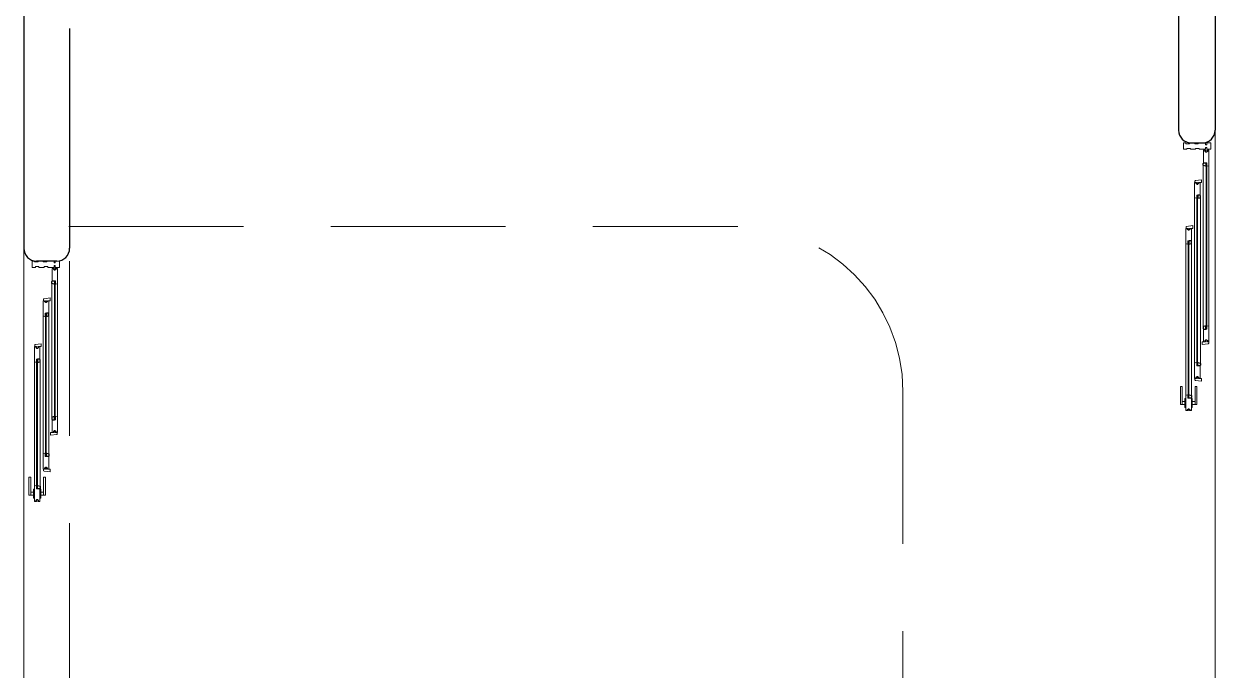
# Model space of a CAD drawing. Header units: metres. Extents: x -44 to 358, y -246 to 48.
# Drawn here: x 40.84 to 47.34, y -74.72 to -71.19 of the extents above; entities that cross this region are included whole.
import ezdxf

# ---------------------------------------------------------------- set-up
doc = ezdxf.new("R2010")
doc.units = ezdxf.units.M
doc.header["$LTSCALE"] = 0.3
doc.linetypes.add('HIDDEN2', pattern=[4.7625, 3.175, -1.5875])
for name, color, linetype, lineweight in [('A-DOOR', 7, 'Continuous', 5), ('A-WALL', 7, 'Continuous', 30), ('cristales', 131, 'Continuous', 0), ('piso', 251, 'Continuous', 18), ('SE-2', 252, 'Continuous', 9)]:
    doc.layers.add(name, color=color, linetype=linetype, lineweight=lineweight)
doc.layers.add('Techos 1', color=7, linetype='HIDDEN2', lineweight=9, true_color=0x42391a)

# ---------------------------------------------------------------- blocks, each defined once
blk = doc.blocks.new('A$C1cff0fc4')
at = {"color": 7}
for points in [[(0.1262, 4.9899, 0.341999), (0.1277, 4.9918), (0.1281, 4.992), (0.1377, 4.992), (0.1387, 4.991), (0.1387, 4.974), (0.1382, 4.974), (0.1259, 4.9773, -0.339454), (0.1247, 4.9788), (0.1247, 4.9879, -0.341999)], [(0.1072, 4.8139, -0.341999), (0.1057, 4.8158), (0.1054, 4.816), (0.0957, 4.816), (0.0947, 4.815), (0.0947, 4.798), (0.0952, 4.798), (0.1076, 4.8013, 0.339454), (0.1087, 4.8028), (0.1087, 4.8119, 0.341999)], [(0.0592, 4.5639, -0.341999), (0.0577, 4.5658), (0.0574, 4.566), (0.0477, 4.566), (0.0467, 4.565), (0.0467, 4.548), (0.0472, 4.548), (0.0596, 4.5513, 0.339454), (0.0607, 4.5528), (0.0607, 4.5619, 0.341999)], [(0.1262, 4.2361, -0.341999), (0.1277, 4.2342), (0.1281, 4.234), (0.1377, 4.234), (0.1387, 4.235), (0.1387, 4.252), (0.1382, 4.252), (0.1259, 4.2487, 0.339454), (0.1247, 4.2472), (0.1247, 4.2381, 0.341999)], [(0.1072, 4.0361, 0.341999), (0.1057, 4.0342), (0.1054, 4.034), (0.0957, 4.034), (0.0947, 4.035), (0.0947, 4.052), (0.0952, 4.052), (0.1076, 4.0487, -0.339454), (0.1087, 4.0472), (0.1087, 4.0381, -0.341999)], [(0.0592, 3.8601, 0.341999), (0.0577, 3.8582), (0.0574, 3.858), (0.0477, 3.858), (0.0467, 3.859), (0.0467, 3.876), (0.0472, 3.876), (0.0596, 3.8727, -0.339454), (0.0607, 3.8712), (0.0607, 3.8621, -0.341999)]]:
    blk.add_lwpolyline(points, format="xyb", close=True, dxfattribs=at)
at = {"layer": 'A-DOOR', "color": 7}
for p, q in [((0.0182, 5.1), (0.0167, 5.0985)), ((0.0167, 5.0985), (0.0167, 5.0675)), ((0.0302, 5.1), (0.0182, 5.1)), ((0.0302, 5.096), (0.0302, 5.1)), ((0.0492, 5.096), (0.0302, 5.096)), ((0.0782, 5.1), (0.0492, 5.1)), ((0.0492, 5.096), (0.0492, 5.1)), ((0.0782, 5.096), (0.0782, 5.1)), ((0.0972, 5.096), (0.0782, 5.096)), ((0.1377, 5.1), (0.0972, 5.1)), ((0.0972, 5.1), (0.0972, 5.096)), ((0.1377, 5.09), (0.1377, 5.1)), ((0.1437, 5.09), (0.1377, 5.09)), ((0.1377, 5.066), (0.1377, 5.076)), ((0.1377, 5.076), (0.1437, 5.076)), ((0.1667, 5.1), (0.1437, 5.1)), ((0.1437, 5.1), (0.1437, 5.09)), ((0.1437, 5.076), (0.1437, 5.066)), ((0.1667, 5.0675), (0.1667, 5.1)), ((0.0167, 5.0675), (0.0182, 5.066)), ((0.0182, 5.066), (0.0352, 5.066)), ((0.0352, 5.07), (0.0542, 5.07)), ((0.0352, 5.07), (0.0352, 5.066)), ((0.0542, 5.07), (0.0542, 5.066)), ((0.0542, 5.066), (0.0832, 5.066)), ((0.0832, 5.066), (0.0832, 5.07)), ((0.0832, 5.07), (0.1022, 5.07)), ((0.1022, 5.07), (0.1022, 5.066)), ((0.1022, 5.066), (0.1377, 5.066)), ((0.1257, 5.0585), (0.1272, 5.06)), ((0.1257, 4.9935), (0.1257, 5.0585)), ((0.1272, 5.06), (0.133, 5.06)), ((0.133, 5.06), (0.133, 5.054)), ((0.133, 5.054), (0.1357, 5.054)), ((0.1357, 5.054), (0.1357, 5.06)), ((0.1357, 5.06), (0.1377, 5.06)), ((0.1377, 5.06), (0.1377, 5.05)), ((0.1377, 5.05), (0.1437, 5.05)), ((0.1437, 5.066), (0.1652, 5.066)), ((0.1437, 5.05), (0.1437, 5.06)), ((0.1437, 5.06), (0.146, 5.06)), ((0.146, 5.06), (0.146, 5.054)), ((0.146, 5.054), (0.1487, 5.054)), ((0.1487, 5.054), (0.1487, 5.06)), ((0.1487, 5.06), (0.1542, 5.06)), ((0.1542, 5.06), (0.1557, 5.0585)), ((0.1557, 5.0585), (0.1557, 4.9779)), ((0.1652, 5.066), (0.1667, 5.0675)), ((0.1247, 4.2472), (0.1247, 4.9788)), ((0.1272, 4.992), (0.1257, 4.9935)), ((0.1447, 4.992), (0.1272, 4.992)), ((0.1397, 4.9865), (0.1387, 4.9865)), ((0.1387, 4.9865), (0.1387, 4.9745)), ((0.1387, 4.9745), (0.1397, 4.9745)), ((0.1437, 4.987), (0.1397, 4.981)), ((0.1397, 4.987), (0.1437, 4.981)), ((0.1397, 4.981), (0.1397, 4.987)), ((0.1397, 4.987), (0.1437, 4.987)), ((0.1397, 4.987), (0.1397, 4.239)), ((0.1437, 4.987), (0.1397, 4.987)), ((0.1397, 4.239), (0.1397, 4.987)), ((0.1397, 4.987), (0.1437, 4.987)), ((0.1397, 4.9745), (0.1397, 4.9865)), ((0.1437, 4.981), (0.1397, 4.981)), ((0.1397, 4.976), (0.1397, 4.981)), ((0.1397, 4.981), (0.1437, 4.981)), ((0.1437, 4.976), (0.1397, 4.976)), ((0.1417, 4.992), (0.1417, 4.987)), ((0.1417, 4.992), (0.1417, 4.987)), ((0.1417, 4.992), (0.1417, 4.987)), ((0.1417, 4.987), (0.1417, 4.992)), ((0.1417, 4.992), (0.1417, 4.992)), ((0.1417, 4.987), (0.1417, 4.987)), ((0.1437, 4.987), (0.1437, 4.981)), ((0.1437, 4.239), (0.1437, 4.987)), ((0.1437, 4.987), (0.1437, 4.239)), ((0.1447, 4.9865), (0.1437, 4.9865)), ((0.1437, 4.9865), (0.1437, 4.9745)), ((0.1437, 4.981), (0.1437, 4.976)), ((0.1437, 4.9745), (0.1447, 4.9745)), ((0.1447, 4.9745), (0.1447, 4.992)), ((0.1447, 4.9745), (0.1447, 4.9865)), ((0.1452, 4.974), (0.1447, 4.9745)), ((0.1462, 4.974), (0.1452, 4.974)), ((0.1543, 4.976), (0.1462, 4.974)), ((0.1557, 4.9779), (0.1543, 4.976)), ((0.1557, 4.9779), (0.1557, 4.2481)), ((0.0792, 4.884), (0.0777, 4.8825)), ((0.0777, 4.8825), (0.0777, 4.8019)), ((0.0792, 4.8917), (0.0792, 4.884)), ((0.0847, 4.884), (0.0792, 4.884)), ((0.1152, 4.899), (0.082, 4.8947)), ((0.0847, 4.878), (0.0847, 4.884)), ((0.0874, 4.878), (0.0847, 4.878)), ((0.0897, 4.884), (0.0874, 4.884)), ((0.0874, 4.884), (0.0874, 4.878)), ((0.0897, 4.874), (0.0897, 4.884)), ((0.0977, 4.884), (0.0957, 4.884)), ((0.0957, 4.884), (0.0957, 4.874)), ((0.0977, 4.878), (0.0977, 4.884)), ((0.1004, 4.878), (0.0977, 4.878)), ((0.1062, 4.884), (0.1004, 4.884)), ((0.1004, 4.884), (0.1004, 4.878)), ((0.1077, 4.8825), (0.1062, 4.884)), ((0.1062, 4.884), (0.1152, 4.884)), ((0.1077, 4.8175), (0.1077, 4.8825)), ((0.1152, 4.884), (0.1152, 4.899)), ((0.0887, 4.7985), (0.0887, 4.816)), ((0.0887, 4.816), (0.1062, 4.816)), ((0.0887, 4.7985), (0.0887, 4.8105)), ((0.0887, 4.8105), (0.0897, 4.8105)), ((0.0957, 4.874), (0.0897, 4.874)), ((0.0937, 4.811), (0.0897, 4.811)), ((0.0897, 4.811), (0.0897, 4.039)), ((0.0897, 4.039), (0.0897, 4.811)), ((0.0897, 4.811), (0.0937, 4.811)), ((0.0897, 4.811), (0.0937, 4.805)), ((0.0937, 4.811), (0.0897, 4.805)), ((0.0897, 4.811), (0.0897, 4.805)), ((0.0937, 4.811), (0.0897, 4.811)), ((0.0897, 4.8105), (0.0897, 4.7985)), ((0.0917, 4.816), (0.0917, 4.811)), ((0.0917, 4.816), (0.0917, 4.811)), ((0.0917, 4.816), (0.0917, 4.811)), ((0.0917, 4.811), (0.0917, 4.816)), ((0.0917, 4.816), (0.0917, 4.816)), ((0.0917, 4.811), (0.0917, 4.811)), ((0.0937, 4.039), (0.0937, 4.811)), ((0.0937, 4.811), (0.0937, 4.039)), ((0.0937, 4.805), (0.0937, 4.811)), ((0.0937, 4.7985), (0.0937, 4.8105)), ((0.0937, 4.8105), (0.0947, 4.8105)), ((0.0947, 4.8105), (0.0947, 4.7985)), ((0.1062, 4.816), (0.1077, 4.8175)), ((0.0777, 4.8019), (0.0792, 4.8)), ((0.0777, 4.0481), (0.0777, 4.8019)), ((0.0792, 4.8), (0.0872, 4.798)), ((0.0872, 4.798), (0.0882, 4.798)), ((0.0882, 4.798), (0.0887, 4.7985)), ((0.0897, 4.7985), (0.0887, 4.7985)), ((0.0897, 4.805), (0.0937, 4.805)), ((0.0897, 4.805), (0.0897, 4.8)), ((0.0937, 4.805), (0.0897, 4.805)), ((0.0897, 4.8), (0.0937, 4.8)), ((0.0937, 4.8), (0.0937, 4.805)), ((0.0947, 4.7985), (0.0937, 4.7985)), ((0.1087, 4.8028), (0.1087, 4.0472)), ((0.0312, 4.634), (0.0297, 4.6325)), ((0.0297, 4.6325), (0.0297, 4.5519)), ((0.0312, 4.6417), (0.0312, 4.634)), ((0.0367, 4.634), (0.0312, 4.634)), ((0.0672, 4.649), (0.034, 4.6447)), ((0.0367, 4.628), (0.0367, 4.634)), ((0.0394, 4.628), (0.0367, 4.628)), ((0.0417, 4.634), (0.0394, 4.634)), ((0.0394, 4.634), (0.0394, 4.628)), ((0.0417, 4.624), (0.0417, 4.634)), ((0.0477, 4.624), (0.0417, 4.624)), ((0.0497, 4.634), (0.0477, 4.634)), ((0.0477, 4.634), (0.0477, 4.624)), ((0.0497, 4.628), (0.0497, 4.634)), ((0.0524, 4.628), (0.0497, 4.628)), ((0.0582, 4.634), (0.0524, 4.634)), ((0.0524, 4.634), (0.0524, 4.628)), ((0.0597, 4.6325), (0.0582, 4.634)), ((0.0582, 4.634), (0.0672, 4.634)), ((0.0597, 4.5675), (0.0597, 4.6325)), ((0.0672, 4.634), (0.0672, 4.649)), ((0.0297, 4.5519), (0.0312, 4.55)), ((0.0297, 3.8721), (0.0297, 4.5519)), ((0.0312, 4.55), (0.0392, 4.548)), ((0.0407, 4.5485), (0.0407, 4.566)), ((0.0407, 4.566), (0.0582, 4.566)), ((0.0407, 4.5485), (0.0407, 4.5605)), ((0.0407, 4.5605), (0.0417, 4.5605)), ((0.0457, 4.561), (0.0417, 4.561)), ((0.0417, 4.561), (0.0417, 3.863)), ((0.0417, 3.863), (0.0417, 4.561)), ((0.0417, 4.561), (0.0457, 4.561)), ((0.0417, 4.561), (0.0457, 4.555)), ((0.0457, 4.561), (0.0417, 4.555)), ((0.0417, 4.561), (0.0417, 4.555)), ((0.0457, 4.561), (0.0417, 4.561)), ((0.0417, 4.5605), (0.0417, 4.5485)), ((0.0417, 4.555), (0.0457, 4.555)), ((0.0417, 4.555), (0.0417, 4.55)), ((0.0457, 4.555), (0.0417, 4.555)), ((0.0417, 4.55), (0.0457, 4.55)), ((0.0437, 4.566), (0.0437, 4.561)), ((0.0437, 4.566), (0.0437, 4.561)), ((0.0437, 4.566), (0.0437, 4.561)), ((0.0437, 4.561), (0.0437, 4.566)), ((0.0437, 4.566), (0.0437, 4.566)), ((0.0437, 4.561), (0.0437, 4.561)), ((0.0457, 3.863), (0.0457, 4.561)), ((0.0457, 4.561), (0.0457, 3.863)), ((0.0457, 4.555), (0.0457, 4.561)), ((0.0457, 4.5485), (0.0457, 4.5605)), ((0.0457, 4.5605), (0.0467, 4.5605)), ((0.0457, 4.55), (0.0457, 4.555)), ((0.0467, 4.5605), (0.0467, 4.5485)), ((0.0582, 4.566), (0.0597, 4.5675)), ((0.0607, 4.5528), (0.0607, 3.8712)), ((0.0392, 4.548), (0.0402, 4.548)), ((0.0402, 4.548), (0.0407, 4.5485)), ((0.0417, 4.5485), (0.0407, 4.5485)), ((0.0467, 4.5485), (0.0457, 4.5485)), ((0.1272, 4.234), (0.1257, 4.2325)), ((0.1257, 4.2325), (0.1257, 4.1675)), ((0.1447, 4.234), (0.1272, 4.234)), ((0.1387, 4.2395), (0.1387, 4.2515)), ((0.1387, 4.2515), (0.1397, 4.2515)), ((0.1397, 4.2395), (0.1387, 4.2395)), ((0.1397, 4.2515), (0.1397, 4.2395)), ((0.1437, 4.25), (0.1397, 4.25)), ((0.1397, 4.25), (0.1397, 4.245)), ((0.1437, 4.239), (0.1397, 4.245)), ((0.1397, 4.239), (0.1437, 4.245)), ((0.1437, 4.245), (0.1397, 4.245)), ((0.1397, 4.245), (0.1397, 4.239)), ((0.1397, 4.245), (0.1437, 4.245)), ((0.1397, 4.239), (0.1437, 4.239)), ((0.1437, 4.239), (0.1397, 4.239)), ((0.1397, 4.239), (0.1437, 4.239)), ((0.1417, 4.234), (0.1417, 4.239)), ((0.1417, 4.234), (0.1417, 4.239)), ((0.1417, 4.234), (0.1417, 4.239)), ((0.1417, 4.239), (0.1417, 4.239)), ((0.1417, 4.239), (0.1417, 4.234)), ((0.1417, 4.234), (0.1417, 4.234)), ((0.1437, 4.2395), (0.1437, 4.2515)), ((0.1437, 4.2515), (0.1447, 4.2515)), ((0.1437, 4.245), (0.1437, 4.25)), ((0.1437, 4.239), (0.1437, 4.245)), ((0.1447, 4.2395), (0.1437, 4.2395)), ((0.1452, 4.252), (0.1447, 4.2515)), ((0.1447, 4.2515), (0.1447, 4.234)), ((0.1447, 4.2515), (0.1447, 4.2395)), ((0.1462, 4.252), (0.1452, 4.252)), ((0.1543, 4.25), (0.1462, 4.252)), ((0.1557, 4.2481), (0.1543, 4.25)), ((0.1557, 4.1675), (0.1557, 4.2481)), ((0.1272, 4.166), (0.1182, 4.166)), ((0.1182, 4.166), (0.1182, 4.151)), ((0.1257, 4.1675), (0.1272, 4.166)), ((0.1272, 4.166), (0.133, 4.166)), ((0.133, 4.166), (0.133, 4.172)), ((0.133, 4.172), (0.1357, 4.172)), ((0.1357, 4.172), (0.1357, 4.166)), ((0.1357, 4.166), (0.1377, 4.166)), ((0.1377, 4.166), (0.1377, 4.176)), ((0.1377, 4.176), (0.1437, 4.176)), ((0.1437, 4.176), (0.1437, 4.166)), ((0.1437, 4.166), (0.146, 4.166)), ((0.146, 4.166), (0.146, 4.172)), ((0.146, 4.172), (0.1487, 4.172)), ((0.1487, 4.172), (0.1487, 4.166)), ((0.1487, 4.166), (0.1542, 4.166)), ((0.1542, 4.166), (0.1557, 4.1675)), ((0.1542, 4.1583), (0.1542, 4.166)), ((0.1182, 4.151), (0.1515, 4.1553)), ((0.0777, 4.0481), (0.0792, 4.05)), ((0.0777, 3.9675), (0.0777, 4.0481)), ((0.0792, 4.05), (0.0872, 4.052)), ((0.0872, 4.052), (0.0882, 4.052)), ((0.0882, 4.052), (0.0887, 4.0515)), ((0.0887, 4.0515), (0.0887, 4.034)), ((0.0887, 4.0515), (0.0887, 4.0395)), ((0.0897, 4.0515), (0.0887, 4.0515)), ((0.0887, 4.0395), (0.0897, 4.0395)), ((0.0887, 4.034), (0.1062, 4.034)), ((0.0897, 4.0395), (0.0897, 4.0515)), ((0.0897, 4.045), (0.0897, 4.05)), ((0.0897, 4.05), (0.0937, 4.05)), ((0.0897, 4.039), (0.0937, 4.045)), ((0.0937, 4.039), (0.0897, 4.045)), ((0.0897, 4.039), (0.0897, 4.045)), ((0.0897, 4.045), (0.0937, 4.045)), ((0.0937, 4.045), (0.0897, 4.045)), ((0.0937, 4.039), (0.0897, 4.039)), ((0.0897, 4.039), (0.0937, 4.039)), ((0.0937, 4.039), (0.0897, 4.039)), ((0.0917, 4.034), (0.0917, 4.039)), ((0.0917, 4.034), (0.0917, 4.039)), ((0.0917, 4.034), (0.0917, 4.039)), ((0.0917, 4.039), (0.0917, 4.039)), ((0.0917, 4.039), (0.0917, 4.034)), ((0.0917, 4.034), (0.0917, 4.034)), ((0.0937, 4.0515), (0.0937, 4.0395)), ((0.0947, 4.0515), (0.0937, 4.0515)), ((0.0937, 4.05), (0.0937, 4.045)), ((0.0937, 4.045), (0.0937, 4.039)), ((0.0937, 4.0395), (0.0947, 4.0395)), ((0.0947, 4.0395), (0.0947, 4.0515)), ((0.1062, 4.034), (0.1077, 4.0325)), ((0.1077, 4.0325), (0.1077, 3.9675)), ((0.0792, 3.966), (0.0777, 3.9675)), ((0.0847, 3.966), (0.0792, 3.966)), ((0.0792, 3.9583), (0.0792, 3.966)), ((0.0874, 3.972), (0.0847, 3.972)), ((0.0847, 3.972), (0.0847, 3.966)), ((0.0874, 3.966), (0.0874, 3.972)), ((0.0897, 3.966), (0.0874, 3.966)), ((0.0957, 3.976), (0.0897, 3.976)), ((0.0897, 3.976), (0.0897, 3.966)), ((0.0957, 3.966), (0.0957, 3.976)), ((0.0977, 3.966), (0.0957, 3.966)), ((0.1004, 3.972), (0.0977, 3.972)), ((0.0977, 3.972), (0.0977, 3.966)), ((0.1004, 3.966), (0.1004, 3.972)), ((0.1062, 3.966), (0.1004, 3.966)), ((0.1077, 3.9675), (0.1062, 3.966)), ((0.1062, 3.966), (0.1152, 3.966)), ((0.1152, 3.966), (0.1152, 3.951)), ((0.1152, 3.951), (0.082, 3.9553)), ((0.0297, 3.8721), (0.0312, 3.874)), ((0.0297, 3.7915), (0.0297, 3.8721)), ((0.0312, 3.874), (0.0392, 3.876)), ((0.0392, 3.876), (0.0402, 3.876)), ((0.0402, 3.876), (0.0407, 3.8755)), ((0.0407, 3.8755), (0.0407, 3.858)), ((0.0407, 3.8755), (0.0407, 3.8635)), ((0.0417, 3.8755), (0.0407, 3.8755)), ((0.0407, 3.8635), (0.0417, 3.8635)), ((0.0407, 3.858), (0.0582, 3.858)), ((0.0417, 3.8635), (0.0417, 3.8755)), ((0.0417, 3.869), (0.0417, 3.874)), ((0.0417, 3.874), (0.0457, 3.874)), ((0.0417, 3.863), (0.0457, 3.869)), ((0.0457, 3.863), (0.0417, 3.869)), ((0.0417, 3.863), (0.0417, 3.869)), ((0.0417, 3.869), (0.0457, 3.869)), ((0.0457, 3.869), (0.0417, 3.869)), ((0.0457, 3.863), (0.0417, 3.863)), ((0.0417, 3.863), (0.0457, 3.863)), ((0.0457, 3.863), (0.0417, 3.863)), ((0.0437, 3.858), (0.0437, 3.863)), ((0.0437, 3.858), (0.0437, 3.863)), ((0.0437, 3.858), (0.0437, 3.863)), ((0.0437, 3.863), (0.0437, 3.863)), ((0.0437, 3.863), (0.0437, 3.858)), ((0.0437, 3.858), (0.0437, 3.858)), ((0.0457, 3.8755), (0.0457, 3.8635)), ((0.0467, 3.8755), (0.0457, 3.8755)), ((0.0457, 3.874), (0.0457, 3.869)), ((0.0457, 3.869), (0.0457, 3.863)), ((0.0457, 3.8635), (0.0467, 3.8635)), ((0.0467, 3.8635), (0.0467, 3.8755)), ((0.0582, 3.858), (0.0597, 3.8565)), ((0.0597, 3.8565), (0.0597, 3.7915)), ((0.0312, 3.79), (0.0297, 3.7915)), ((0.0367, 3.79), (0.0312, 3.79)), ((0.0394, 3.796), (0.0367, 3.796)), ((0.0367, 3.796), (0.0367, 3.79)), ((0.0394, 3.79), (0.0394, 3.796)), ((0.0417, 3.79), (0.0394, 3.79)), ((0.0477, 3.8), (0.0417, 3.8)), ((0.0417, 3.8), (0.0417, 3.79)), ((0.0477, 3.79), (0.0477, 3.8)), ((0.0497, 3.79), (0.0477, 3.79)), ((0.0524, 3.796), (0.0497, 3.796)), ((0.0497, 3.796), (0.0497, 3.79)), ((0.0524, 3.79), (0.0524, 3.796)), ((0.0582, 3.79), (0.0524, 3.79)), ((0.0597, 3.7915), (0.0582, 3.79))]:
    blk.add_line(p, q, dxfattribs=at)
for centre, start, end in [((0.0822, 4.8917), 94.28912, 180.00148), ((0.0342, 4.6417), 94.28912, 180.00148), ((0.1512, 4.1583), 274.28912, 0.00148), ((0.0822, 3.9583), 179.99852, 265.71088)]:
    blk.add_arc(centre, 0.003, start, end, dxfattribs=at)
at = {"layer": 'cristales'}
for p, q in [((0.1417, 4.976), (0.1417, 4.25)), ((0.0917, 4.05), (0.0917, 4.8)), ((0.0437, 3.874), (0.0437, 4.55))]:
    blk.add_line(p, q, dxfattribs=at)
at = {"layer": 'SE-2', "lineweight": 0}
for p, q in [((0.0097, 3.8393), (0.0247, 3.8393)), ((0.0247, 3.8441), (0.0247, 3.8243)), ((0.0647, 3.8441), (0.0647, 3.8243)), ((0.0798, 3.8393), (0.0647, 3.8393)), ((0.0247, 3.8243), (0, 3.8243)), ((0.0647, 3.8243), (0.0895, 3.8243))]:
    blk.add_line(p, q, dxfattribs=at)
for points in [[(0, 3.8243), (0.0096, 3.8243), (0.0096, 3.9216), (0, 3.9216)], [(0.0895, 3.8243), (0.0798, 3.8243), (0.0798, 3.9216), (0.0895, 3.9216)], [(0.0297, 3.8071), (0.0297, 3.8566), (0.0247, 3.8566), (0.0247, 3.8071)], [(0.0597, 3.8071), (0.0597, 3.8566), (0.0647, 3.8566), (0.0647, 3.8071)]]:
    blk.add_lwpolyline(points, close=True, dxfattribs=at)
blk = doc.blocks.new('A$C49b848e4')
at = {"color": 7}
for points in [[(0.1262, 6.2899, 0.341999), (0.1277, 6.2918), (0.1281, 6.292), (0.1377, 6.292), (0.1387, 6.291), (0.1387, 6.274), (0.1382, 6.274), (0.1259, 6.2773, -0.339454), (0.1247, 6.2788), (0.1247, 6.2879, -0.341999)], [(0.1072, 6.1139, -0.341999), (0.1057, 6.1158), (0.1054, 6.116), (0.0957, 6.116), (0.0947, 6.115), (0.0947, 6.098), (0.0952, 6.098), (0.1076, 6.1013, 0.339454), (0.1087, 6.1028), (0.1087, 6.1119, 0.341999)], [(0.0592, 5.8639, -0.341999), (0.0577, 5.8658), (0.0574, 5.866), (0.0477, 5.866), (0.0467, 5.865), (0.0467, 5.848), (0.0472, 5.848), (0.0596, 5.8513, 0.339454), (0.0607, 5.8528), (0.0607, 5.8619, 0.341999)], [(0.1262, 5.3861, -0.341999), (0.1277, 5.3842), (0.1281, 5.384), (0.1377, 5.384), (0.1387, 5.385), (0.1387, 5.402), (0.1382, 5.402), (0.1259, 5.3987, 0.339454), (0.1247, 5.3972), (0.1247, 5.3881, 0.341999)], [(0.1072, 5.1861, 0.341999), (0.1057, 5.1842), (0.1054, 5.184), (0.0957, 5.184), (0.0947, 5.185), (0.0947, 5.202), (0.0952, 5.202), (0.1076, 5.1987, -0.339454), (0.1087, 5.1972), (0.1087, 5.1881, -0.341999)], [(0.0592, 5.0101, 0.341999), (0.0577, 5.0082), (0.0574, 5.008), (0.0477, 5.008), (0.0467, 5.009), (0.0467, 5.026), (0.0472, 5.026), (0.0596, 5.0227, -0.339454), (0.0607, 5.0212), (0.0607, 5.0121, -0.341999)]]:
    blk.add_lwpolyline(points, format="xyb", close=True, dxfattribs=at)
at = {"layer": 'A-DOOR', "color": 7}
for p, q in [((0.0182, 6.4), (0.0167, 6.3985)), ((0.0167, 6.3985), (0.0167, 6.3675)), ((0.0302, 6.4), (0.0182, 6.4)), ((0.0302, 6.396), (0.0302, 6.4)), ((0.0492, 6.396), (0.0302, 6.396)), ((0.0782, 6.4), (0.0492, 6.4)), ((0.0492, 6.396), (0.0492, 6.4)), ((0.0782, 6.396), (0.0782, 6.4)), ((0.0972, 6.396), (0.0782, 6.396)), ((0.1377, 6.4), (0.0972, 6.4)), ((0.0972, 6.4), (0.0972, 6.396)), ((0.1377, 6.39), (0.1377, 6.4)), ((0.1437, 6.39), (0.1377, 6.39)), ((0.1377, 6.366), (0.1377, 6.376)), ((0.1377, 6.376), (0.1437, 6.376)), ((0.1667, 6.4), (0.1437, 6.4)), ((0.1437, 6.4), (0.1437, 6.39)), ((0.1437, 6.376), (0.1437, 6.366)), ((0.1667, 6.3675), (0.1667, 6.4)), ((0.0167, 6.3675), (0.0182, 6.366)), ((0.0182, 6.366), (0.0352, 6.366)), ((0.0352, 6.37), (0.0542, 6.37)), ((0.0352, 6.37), (0.0352, 6.366)), ((0.0542, 6.37), (0.0542, 6.366)), ((0.0542, 6.366), (0.0832, 6.366)), ((0.0832, 6.366), (0.0832, 6.37)), ((0.0832, 6.37), (0.1022, 6.37)), ((0.1022, 6.37), (0.1022, 6.366)), ((0.1022, 6.366), (0.1377, 6.366)), ((0.1257, 6.3585), (0.1272, 6.36)), ((0.1257, 6.2935), (0.1257, 6.3585)), ((0.1272, 6.36), (0.133, 6.36)), ((0.133, 6.36), (0.133, 6.354)), ((0.133, 6.354), (0.1357, 6.354)), ((0.1357, 6.354), (0.1357, 6.36)), ((0.1357, 6.36), (0.1377, 6.36)), ((0.1377, 6.36), (0.1377, 6.35)), ((0.1377, 6.35), (0.1437, 6.35)), ((0.1437, 6.366), (0.1652, 6.366)), ((0.1437, 6.35), (0.1437, 6.36)), ((0.1437, 6.36), (0.146, 6.36)), ((0.146, 6.36), (0.146, 6.354)), ((0.146, 6.354), (0.1487, 6.354)), ((0.1487, 6.354), (0.1487, 6.36)), ((0.1487, 6.36), (0.1542, 6.36)), ((0.1542, 6.36), (0.1557, 6.3585)), ((0.1557, 6.3585), (0.1557, 6.2779)), ((0.1652, 6.366), (0.1667, 6.3675)), ((0.1247, 5.3972), (0.1247, 6.2788)), ((0.1272, 6.292), (0.1257, 6.2935)), ((0.1447, 6.292), (0.1272, 6.292)), ((0.1397, 6.2865), (0.1387, 6.2865)), ((0.1387, 6.2865), (0.1387, 6.2745)), ((0.1387, 6.2745), (0.1397, 6.2745)), ((0.1437, 6.287), (0.1397, 6.281)), ((0.1397, 6.287), (0.1437, 6.281)), ((0.1397, 6.281), (0.1397, 6.287)), ((0.1397, 6.287), (0.1437, 6.287)), ((0.1397, 6.287), (0.1397, 5.389)), ((0.1437, 6.287), (0.1397, 6.287)), ((0.1397, 5.389), (0.1397, 6.287)), ((0.1397, 6.287), (0.1437, 6.287)), ((0.1397, 6.2745), (0.1397, 6.2865)), ((0.1437, 6.281), (0.1397, 6.281)), ((0.1397, 6.276), (0.1397, 6.281)), ((0.1397, 6.281), (0.1437, 6.281)), ((0.1437, 6.276), (0.1397, 6.276)), ((0.1417, 6.292), (0.1417, 6.287)), ((0.1417, 6.292), (0.1417, 6.287)), ((0.1417, 6.292), (0.1417, 6.287)), ((0.1417, 6.287), (0.1417, 6.292)), ((0.1417, 6.292), (0.1417, 6.292)), ((0.1417, 6.287), (0.1417, 6.287)), ((0.1437, 6.287), (0.1437, 6.281)), ((0.1437, 5.389), (0.1437, 6.287)), ((0.1437, 6.287), (0.1437, 5.389)), ((0.1447, 6.2865), (0.1437, 6.2865)), ((0.1437, 6.2865), (0.1437, 6.2745)), ((0.1437, 6.281), (0.1437, 6.276)), ((0.1437, 6.2745), (0.1447, 6.2745)), ((0.1447, 6.2745), (0.1447, 6.292)), ((0.1447, 6.2745), (0.1447, 6.2865)), ((0.1452, 6.274), (0.1447, 6.2745)), ((0.1462, 6.274), (0.1452, 6.274)), ((0.1543, 6.276), (0.1462, 6.274)), ((0.1557, 6.2779), (0.1543, 6.276)), ((0.1557, 6.2779), (0.1557, 5.3981)), ((0.0792, 6.184), (0.0777, 6.1825)), ((0.0777, 6.1825), (0.0777, 6.1019)), ((0.0792, 6.1917), (0.0792, 6.184)), ((0.0847, 6.184), (0.0792, 6.184)), ((0.1152, 6.199), (0.082, 6.1947)), ((0.0847, 6.178), (0.0847, 6.184)), ((0.0874, 6.178), (0.0847, 6.178)), ((0.0897, 6.184), (0.0874, 6.184)), ((0.0874, 6.184), (0.0874, 6.178)), ((0.0897, 6.174), (0.0897, 6.184)), ((0.0977, 6.184), (0.0957, 6.184)), ((0.0957, 6.184), (0.0957, 6.174)), ((0.0977, 6.178), (0.0977, 6.184)), ((0.1004, 6.178), (0.0977, 6.178)), ((0.1062, 6.184), (0.1004, 6.184)), ((0.1004, 6.184), (0.1004, 6.178)), ((0.1077, 6.1825), (0.1062, 6.184)), ((0.1062, 6.184), (0.1152, 6.184)), ((0.1077, 6.1175), (0.1077, 6.1825)), ((0.1152, 6.184), (0.1152, 6.199)), ((0.0887, 6.0985), (0.0887, 6.116)), ((0.0887, 6.116), (0.1062, 6.116)), ((0.0887, 6.0985), (0.0887, 6.1105)), ((0.0887, 6.1105), (0.0897, 6.1105)), ((0.0957, 6.174), (0.0897, 6.174)), ((0.0937, 6.111), (0.0897, 6.111)), ((0.0897, 6.111), (0.0897, 5.189)), ((0.0897, 5.189), (0.0897, 6.111)), ((0.0897, 6.111), (0.0937, 6.111)), ((0.0897, 6.111), (0.0937, 6.105)), ((0.0937, 6.111), (0.0897, 6.105)), ((0.0897, 6.111), (0.0897, 6.105)), ((0.0937, 6.111), (0.0897, 6.111)), ((0.0897, 6.1105), (0.0897, 6.0985)), ((0.0917, 6.116), (0.0917, 6.111)), ((0.0917, 6.116), (0.0917, 6.111)), ((0.0917, 6.116), (0.0917, 6.111)), ((0.0917, 6.111), (0.0917, 6.116)), ((0.0917, 6.116), (0.0917, 6.116)), ((0.0917, 6.111), (0.0917, 6.111)), ((0.0937, 5.189), (0.0937, 6.111)), ((0.0937, 6.111), (0.0937, 5.189)), ((0.0937, 6.105), (0.0937, 6.111)), ((0.0937, 6.0985), (0.0937, 6.1105)), ((0.0937, 6.1105), (0.0947, 6.1105)), ((0.0947, 6.1105), (0.0947, 6.0985)), ((0.1062, 6.116), (0.1077, 6.1175)), ((0.0777, 6.1019), (0.0792, 6.1)), ((0.0777, 5.1981), (0.0777, 6.1019)), ((0.0792, 6.1), (0.0872, 6.098)), ((0.0872, 6.098), (0.0882, 6.098)), ((0.0882, 6.098), (0.0887, 6.0985)), ((0.0897, 6.0985), (0.0887, 6.0985)), ((0.0897, 6.105), (0.0937, 6.105)), ((0.0897, 6.105), (0.0897, 6.1)), ((0.0937, 6.105), (0.0897, 6.105)), ((0.0897, 6.1), (0.0937, 6.1)), ((0.0937, 6.1), (0.0937, 6.105)), ((0.0947, 6.0985), (0.0937, 6.0985)), ((0.1087, 6.1028), (0.1087, 5.1972)), ((0.0312, 5.934), (0.0297, 5.9325)), ((0.0297, 5.9325), (0.0297, 5.8519)), ((0.0312, 5.9417), (0.0312, 5.934)), ((0.0367, 5.934), (0.0312, 5.934)), ((0.0672, 5.949), (0.034, 5.9447)), ((0.0367, 5.928), (0.0367, 5.934)), ((0.0394, 5.928), (0.0367, 5.928)), ((0.0417, 5.934), (0.0394, 5.934)), ((0.0394, 5.934), (0.0394, 5.928)), ((0.0417, 5.924), (0.0417, 5.934)), ((0.0477, 5.924), (0.0417, 5.924)), ((0.0497, 5.934), (0.0477, 5.934)), ((0.0477, 5.934), (0.0477, 5.924)), ((0.0497, 5.928), (0.0497, 5.934)), ((0.0524, 5.928), (0.0497, 5.928)), ((0.0582, 5.934), (0.0524, 5.934)), ((0.0524, 5.934), (0.0524, 5.928)), ((0.0597, 5.9325), (0.0582, 5.934)), ((0.0582, 5.934), (0.0672, 5.934)), ((0.0597, 5.8675), (0.0597, 5.9325)), ((0.0672, 5.934), (0.0672, 5.949)), ((0.0297, 5.8519), (0.0312, 5.85)), ((0.0297, 5.0221), (0.0297, 5.8519)), ((0.0312, 5.85), (0.0392, 5.848)), ((0.0407, 5.8485), (0.0407, 5.866)), ((0.0407, 5.866), (0.0582, 5.866)), ((0.0407, 5.8485), (0.0407, 5.8605)), ((0.0407, 5.8605), (0.0417, 5.8605)), ((0.0457, 5.861), (0.0417, 5.861)), ((0.0417, 5.861), (0.0417, 5.013)), ((0.0417, 5.013), (0.0417, 5.861)), ((0.0417, 5.861), (0.0457, 5.861)), ((0.0417, 5.861), (0.0457, 5.855)), ((0.0457, 5.861), (0.0417, 5.855)), ((0.0417, 5.861), (0.0417, 5.855)), ((0.0457, 5.861), (0.0417, 5.861)), ((0.0417, 5.8605), (0.0417, 5.8485)), ((0.0417, 5.855), (0.0457, 5.855)), ((0.0417, 5.855), (0.0417, 5.85)), ((0.0457, 5.855), (0.0417, 5.855)), ((0.0417, 5.85), (0.0457, 5.85)), ((0.0437, 5.866), (0.0437, 5.861)), ((0.0437, 5.866), (0.0437, 5.861)), ((0.0437, 5.866), (0.0437, 5.861)), ((0.0437, 5.861), (0.0437, 5.866)), ((0.0437, 5.866), (0.0437, 5.866)), ((0.0437, 5.861), (0.0437, 5.861)), ((0.0457, 5.013), (0.0457, 5.861)), ((0.0457, 5.861), (0.0457, 5.013)), ((0.0457, 5.855), (0.0457, 5.861)), ((0.0457, 5.8485), (0.0457, 5.8605)), ((0.0457, 5.8605), (0.0467, 5.8605)), ((0.0457, 5.85), (0.0457, 5.855)), ((0.0467, 5.8605), (0.0467, 5.8485)), ((0.0582, 5.866), (0.0597, 5.8675)), ((0.0607, 5.8528), (0.0607, 5.0212)), ((0.0392, 5.848), (0.0402, 5.848)), ((0.0402, 5.848), (0.0407, 5.8485)), ((0.0417, 5.8485), (0.0407, 5.8485)), ((0.0467, 5.8485), (0.0457, 5.8485)), ((0.1387, 5.3895), (0.1387, 5.4015)), ((0.1387, 5.4015), (0.1397, 5.4015)), ((0.1397, 5.4015), (0.1397, 5.3895)), ((0.1437, 5.4), (0.1397, 5.4)), ((0.1397, 5.4), (0.1397, 5.395)), ((0.1437, 5.389), (0.1397, 5.395)), ((0.1397, 5.389), (0.1437, 5.395)), ((0.1437, 5.395), (0.1397, 5.395)), ((0.1397, 5.395), (0.1397, 5.389)), ((0.1397, 5.395), (0.1437, 5.395)), ((0.1437, 5.3895), (0.1437, 5.4015)), ((0.1437, 5.4015), (0.1447, 5.4015)), ((0.1437, 5.395), (0.1437, 5.4)), ((0.1437, 5.389), (0.1437, 5.395)), ((0.1452, 5.402), (0.1447, 5.4015)), ((0.1447, 5.4015), (0.1447, 5.384)), ((0.1447, 5.4015), (0.1447, 5.3895)), ((0.1462, 5.402), (0.1452, 5.402)), ((0.1543, 5.4), (0.1462, 5.402)), ((0.1557, 5.3981), (0.1543, 5.4)), ((0.1557, 5.3175), (0.1557, 5.3981)), ((0.1272, 5.384), (0.1257, 5.3825)), ((0.1257, 5.3825), (0.1257, 5.3175)), ((0.1447, 5.384), (0.1272, 5.384)), ((0.1397, 5.3895), (0.1387, 5.3895)), ((0.1397, 5.389), (0.1437, 5.389)), ((0.1437, 5.389), (0.1397, 5.389)), ((0.1397, 5.389), (0.1437, 5.389)), ((0.1417, 5.384), (0.1417, 5.389)), ((0.1417, 5.384), (0.1417, 5.389)), ((0.1417, 5.384), (0.1417, 5.389)), ((0.1417, 5.389), (0.1417, 5.389)), ((0.1417, 5.389), (0.1417, 5.384)), ((0.1417, 5.384), (0.1417, 5.384)), ((0.1447, 5.3895), (0.1437, 5.3895)), ((0.1272, 5.316), (0.1182, 5.316)), ((0.1182, 5.316), (0.1182, 5.301)), ((0.1182, 5.301), (0.1515, 5.3053)), ((0.1257, 5.3175), (0.1272, 5.316)), ((0.1272, 5.316), (0.133, 5.316)), ((0.133, 5.316), (0.133, 5.322)), ((0.133, 5.322), (0.1357, 5.322)), ((0.1357, 5.322), (0.1357, 5.316)), ((0.1357, 5.316), (0.1377, 5.316)), ((0.1377, 5.316), (0.1377, 5.326)), ((0.1377, 5.326), (0.1437, 5.326)), ((0.1437, 5.326), (0.1437, 5.316)), ((0.1437, 5.316), (0.146, 5.316)), ((0.146, 5.316), (0.146, 5.322)), ((0.146, 5.322), (0.1487, 5.322)), ((0.1487, 5.322), (0.1487, 5.316)), ((0.1487, 5.316), (0.1542, 5.316)), ((0.1542, 5.316), (0.1557, 5.3175)), ((0.1542, 5.3083), (0.1542, 5.316)), ((0.0792, 5.2), (0.0872, 5.202)), ((0.0872, 5.202), (0.0882, 5.202)), ((0.0882, 5.202), (0.0887, 5.2015)), ((0.0887, 5.2015), (0.0887, 5.184)), ((0.0887, 5.2015), (0.0887, 5.1895)), ((0.0897, 5.2015), (0.0887, 5.2015)), ((0.0897, 5.1895), (0.0897, 5.2015)), ((0.0897, 5.195), (0.0897, 5.2)), ((0.0897, 5.2), (0.0937, 5.2)), ((0.0937, 5.2015), (0.0937, 5.1895)), ((0.0947, 5.2015), (0.0937, 5.2015)), ((0.0937, 5.2), (0.0937, 5.195)), ((0.0947, 5.1895), (0.0947, 5.2015)), ((0.0777, 5.1981), (0.0792, 5.2)), ((0.0777, 5.1175), (0.0777, 5.1981)), ((0.0887, 5.1895), (0.0897, 5.1895)), ((0.0887, 5.184), (0.1062, 5.184)), ((0.0897, 5.189), (0.0937, 5.195)), ((0.0937, 5.189), (0.0897, 5.195)), ((0.0897, 5.189), (0.0897, 5.195)), ((0.0897, 5.195), (0.0937, 5.195)), ((0.0937, 5.195), (0.0897, 5.195)), ((0.0937, 5.189), (0.0897, 5.189)), ((0.0897, 5.189), (0.0937, 5.189)), ((0.0937, 5.189), (0.0897, 5.189)), ((0.0917, 5.184), (0.0917, 5.189)), ((0.0917, 5.184), (0.0917, 5.189)), ((0.0917, 5.184), (0.0917, 5.189)), ((0.0917, 5.189), (0.0917, 5.189)), ((0.0917, 5.189), (0.0917, 5.184)), ((0.0917, 5.184), (0.0917, 5.184)), ((0.0937, 5.195), (0.0937, 5.189)), ((0.0937, 5.1895), (0.0947, 5.1895)), ((0.1062, 5.184), (0.1077, 5.1825)), ((0.1077, 5.1825), (0.1077, 5.1175)), ((0.0792, 5.116), (0.0777, 5.1175)), ((0.0847, 5.116), (0.0792, 5.116)), ((0.0792, 5.1083), (0.0792, 5.116)), ((0.1152, 5.101), (0.082, 5.1053)), ((0.0874, 5.122), (0.0847, 5.122)), ((0.0847, 5.122), (0.0847, 5.116)), ((0.0874, 5.116), (0.0874, 5.122)), ((0.0897, 5.116), (0.0874, 5.116)), ((0.0957, 5.126), (0.0897, 5.126)), ((0.0897, 5.126), (0.0897, 5.116)), ((0.0957, 5.116), (0.0957, 5.126)), ((0.0977, 5.116), (0.0957, 5.116)), ((0.1004, 5.122), (0.0977, 5.122)), ((0.0977, 5.122), (0.0977, 5.116)), ((0.1004, 5.116), (0.1004, 5.122)), ((0.1062, 5.116), (0.1004, 5.116)), ((0.1077, 5.1175), (0.1062, 5.116)), ((0.1062, 5.116), (0.1152, 5.116)), ((0.1152, 5.116), (0.1152, 5.101)), ((0.0297, 5.0221), (0.0312, 5.024)), ((0.0297, 4.9415), (0.0297, 5.0221)), ((0.0312, 5.024), (0.0392, 5.026)), ((0.0392, 5.026), (0.0402, 5.026)), ((0.0402, 5.026), (0.0407, 5.0255)), ((0.0407, 5.0255), (0.0407, 5.008)), ((0.0407, 5.0255), (0.0407, 5.0135)), ((0.0417, 5.0255), (0.0407, 5.0255)), ((0.0407, 5.0135), (0.0417, 5.0135)), ((0.0407, 5.008), (0.0582, 5.008)), ((0.0417, 5.0135), (0.0417, 5.0255)), ((0.0417, 5.019), (0.0417, 5.024)), ((0.0417, 5.024), (0.0457, 5.024)), ((0.0417, 5.013), (0.0457, 5.019)), ((0.0457, 5.013), (0.0417, 5.019)), ((0.0417, 5.013), (0.0417, 5.019)), ((0.0417, 5.019), (0.0457, 5.019)), ((0.0457, 5.019), (0.0417, 5.019)), ((0.0457, 5.013), (0.0417, 5.013)), ((0.0417, 5.013), (0.0457, 5.013)), ((0.0457, 5.013), (0.0417, 5.013)), ((0.0437, 5.008), (0.0437, 5.013)), ((0.0437, 5.008), (0.0437, 5.013)), ((0.0437, 5.008), (0.0437, 5.013)), ((0.0437, 5.013), (0.0437, 5.013)), ((0.0437, 5.013), (0.0437, 5.008)), ((0.0437, 5.008), (0.0437, 5.008)), ((0.0457, 5.0255), (0.0457, 5.0135)), ((0.0467, 5.0255), (0.0457, 5.0255)), ((0.0457, 5.024), (0.0457, 5.019)), ((0.0457, 5.019), (0.0457, 5.013)), ((0.0457, 5.0135), (0.0467, 5.0135)), ((0.0467, 5.0135), (0.0467, 5.0255)), ((0.0582, 5.008), (0.0597, 5.0065)), ((0.0597, 5.0065), (0.0597, 4.9415)), ((0.0312, 4.94), (0.0297, 4.9415)), ((0.0394, 4.946), (0.0367, 4.946)), ((0.0367, 4.946), (0.0367, 4.94)), ((0.0394, 4.94), (0.0394, 4.946)), ((0.0477, 4.95), (0.0417, 4.95)), ((0.0417, 4.95), (0.0417, 4.94)), ((0.0477, 4.94), (0.0477, 4.95)), ((0.0524, 4.946), (0.0497, 4.946)), ((0.0497, 4.946), (0.0497, 4.94)), ((0.0524, 4.94), (0.0524, 4.946)), ((0.0597, 4.9415), (0.0582, 4.94)), ((0.0367, 4.94), (0.0312, 4.94)), ((0.0417, 4.94), (0.0394, 4.94)), ((0.0497, 4.94), (0.0477, 4.94)), ((0.0582, 4.94), (0.0524, 4.94))]:
    blk.add_line(p, q, dxfattribs=at)
for centre, start, end in [((0.0822, 6.1917), 94.28912, 180.00148), ((0.0342, 5.9417), 94.28912, 180.00148), ((0.1512, 5.3083), 274.28912, 0.00148), ((0.0822, 5.1083), 179.99852, 265.71088)]:
    blk.add_arc(centre, 0.003, start, end, dxfattribs=at)
at = {"layer": 'cristales'}
for p, q in [((0.1417, 6.276), (0.1417, 5.4)), ((0.0917, 5.2), (0.0917, 6.1)), ((0.0437, 5.024), (0.0437, 5.85))]:
    blk.add_line(p, q, dxfattribs=at)
at = {"layer": 'SE-2', "lineweight": 0}
for p, q in [((0.0247, 4.9743), (0, 4.9743)), ((0.0097, 4.9893), (0.0247, 4.9893)), ((0.0247, 4.9941), (0.0247, 4.9743)), ((0.0647, 4.9941), (0.0647, 4.9743)), ((0.0798, 4.9893), (0.0647, 4.9893)), ((0.0647, 4.9743), (0.0895, 4.9743))]:
    blk.add_line(p, q, dxfattribs=at)
for points in [[(0, 4.9743), (0.0096, 4.9743), (0.0096, 5.0716), (0, 5.0716)], [(0.0895, 4.9743), (0.0798, 4.9743), (0.0798, 5.0716), (0.0895, 5.0716)], [(0.0297, 4.9571), (0.0297, 5.0066), (0.0247, 5.0066), (0.0247, 4.9571)], [(0.0597, 4.9571), (0.0597, 5.0066), (0.0647, 5.0066), (0.0647, 4.9571)]]:
    blk.add_lwpolyline(points, close=True, dxfattribs=at)

msp = doc.modelspace()

# ---------------------------------------------------------------- linework, layer by layer
at = {"layer": 'A-WALL', "color": 7, "true_color": 0xffffff}
for p, q in [((47.141985, -69.9154286), (47.141985, -71.7699674)), ((40.841985, -70.9154286), (40.841985, -72.4145062)), ((47.341985, -71.0954286), (47.341985, -71.7699674)), ((41.091985, -71.2154286), (41.091985, -72.4145062)), ((41.021985, -72.4845062), (40.911985, -72.4845062))]:
    msp.add_line(p, q, dxfattribs=at)
at = {"layer": 'A-WALL', "color": 7, "true_color": 0xffffff, "transparency": 33554684}
msp.add_line((47.211985, -71.8399674), (47.271985, -71.8399674), dxfattribs=at)
at = {"layer": 'A-WALL', "color": 7, "true_color": 0xffffff}
for centre, start, end in [((47.211985, -71.7699674), 180, 270), ((47.271985, -71.7699674), 270, 0), ((40.911985, -72.4145062), 180, 270), ((41.021985, -72.4145062), 270, 0)]:
    msp.add_arc(centre, 0.07, start, end, dxfattribs=at)
at = {"layer": 'piso', "color": 7, "true_color": 0xffffff}
for p, q in [((47.341985, -71.7699674), (47.341985, -78.2399674)), ((40.841985, -72.4145062), (40.841985, -77.6545062))]:
    msp.add_line(p, q, dxfattribs=at)
at = {"layer": 'Techos 1', "color": 7, "true_color": 0xffffff}
for p, q in [((41.0882684, -72.2954286), (44.7382684, -72.2954286)), ((41.091985, -72.4843659), (41.091985, -77.5845062)), ((45.6382684, -76.8845062), (45.6382684, -73.1954286))]:
    msp.add_line(p, q, dxfattribs=at)
msp.add_arc((44.7382684, -73.1954286), 0.9, 360, 90, dxfattribs=at)

# ---------------------------------------------------------------- block references
at = {"color": 7, "true_color": 0xffffff}
for name, p in [('A$C49b848e4', (47.1523539, -78.2399674)), ('A$C1cff0fc4', (40.8701291, -77.5845062))]:
    msp.add_blockref(name, p, dxfattribs=at)

doc.saveas('drawing.dxf')
